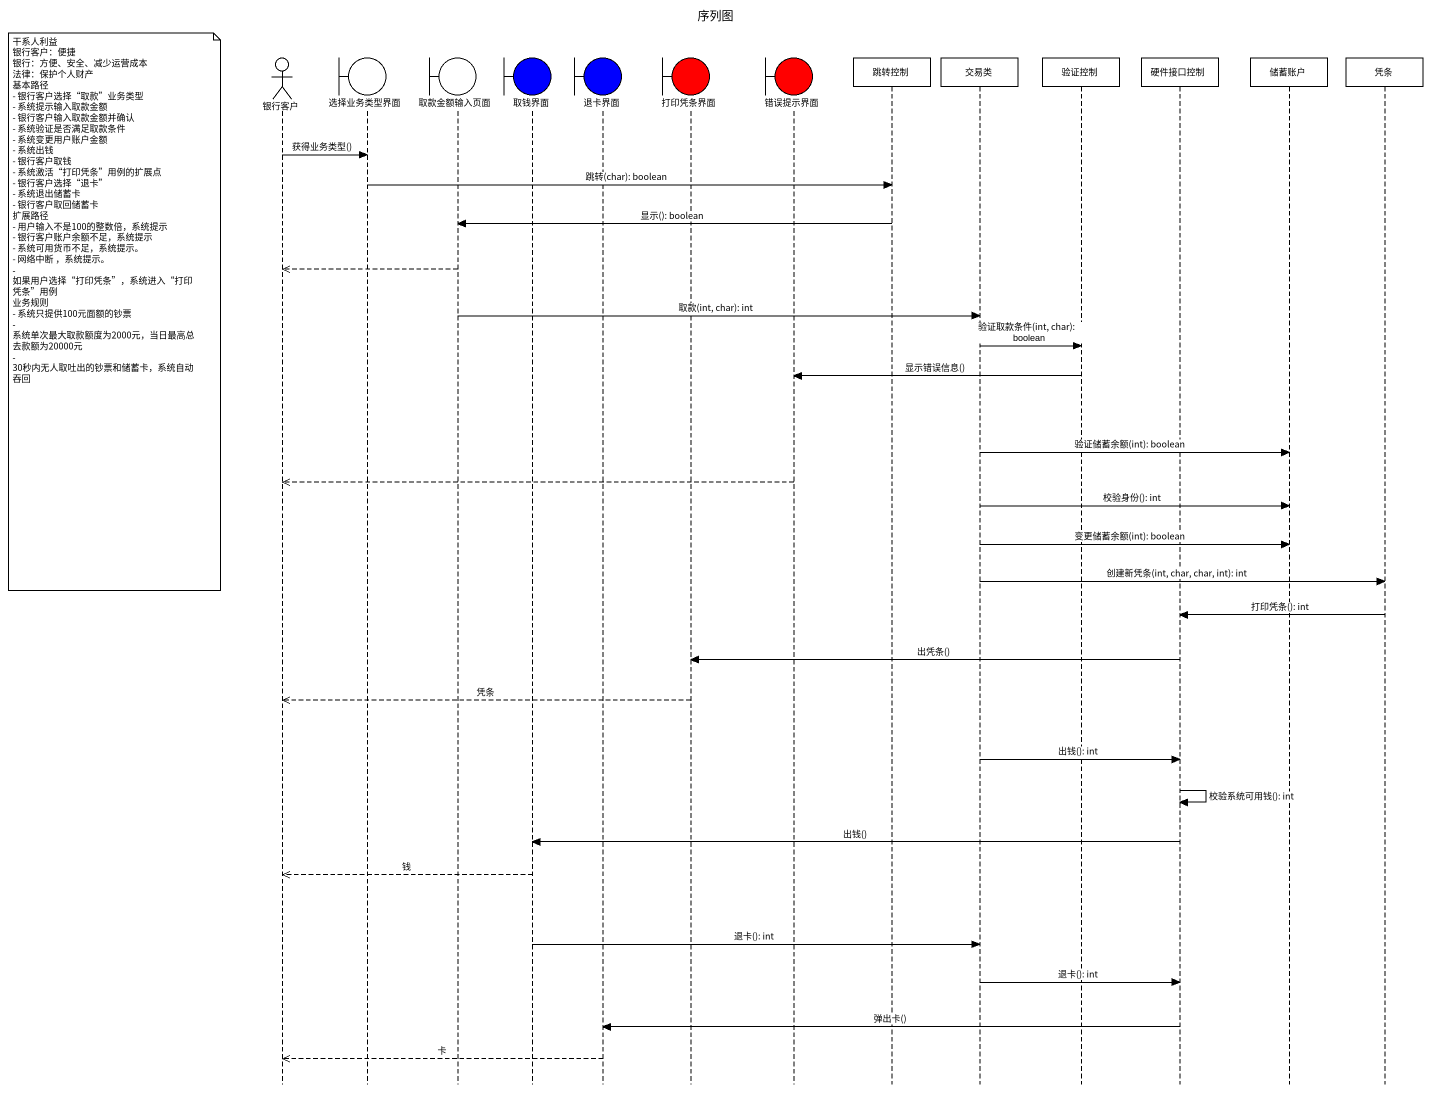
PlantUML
@startuml
title 序列图
hide footbox
actor 银行客户
boundary 选择业务类型界面
boundary 取款金额输入页面
boundary 取钱界面 #0000FF
boundary 退卡界面 #0000FF
boundary 打印凭条界面 #FF0000
boundary 错误提示界面 #FF0000
participant 跳转控制
participant 交易类
participant 验证控制
participant 硬件接口控制
participant 储蓄账户
participant 凭条

银行客户 -> 选择业务类型界面 : 获得业务类型()
选择业务类型界面 -> 跳转控制 : 跳转(char): boolean
跳转控制 -> 取款金额输入页面 : 显示(): boolean
取款金额输入页面 -->> 银行客户
note left of 银行客户
  干系人利益
  银行客户：便捷
  银行：方便、安全、减少运营成本
  法律：保护个人财产
  基本路径
  - 银行客户选择“取款”业务类型
  - 系统提示输入取款金额
  - 银行客户输入取款金额并确认
  - 系统验证是否满足取款条件
  - 系统变更用户账户金额
  - 系统出钱
  - 银行客户取钱
  - 系统激活“打印凭条”用例的扩展点
  - 银行客户选择“退卡”
  - 系统退出储蓄卡
  - 银行客户取回储蓄卡
  扩展路径
  - 用户输入不是100的整数倍，系统提示
  - 银行客户账户余额不足，系统提示
  - 系统可用货币不足，系统提示。
  - 网络中断 ，系统提示。
  - 如果用户选择“打印凭条”，系统进入“打印凭条”用例
  业务规则
  - 系统只提供100元面额的钞票
  - 系统单次最大取款额度为2000元，当日最高总去款额为20000元
  - 30秒内无人取吐出的钞票和储蓄卡，系统自动吞回
end note
取款金额输入页面 -> 交易类 : 取款(int, char): int
交易类 -> 验证控制 : 验证取款条件(int, char): boolean
验证控制 -> 错误提示界面 : 显示错误信息()
交易类 -> 储蓄账户 : 验证储蓄余额(int): boolean
错误提示界面 -->> 银行客户
交易类 -> 储蓄账户 : 校验身份(): int
交易类 -> 储蓄账户 : 变更储蓄余额(int): boolean
交易类 -> 凭条 : 创建新凭条(int, char, char, int): int
凭条 -> 硬件接口控制 : 打印凭条(): int
硬件接口控制 -> 打印凭条界面 : 出凭条()
打印凭条界面 -->> 银行客户 : 凭条
交易类 -> 硬件接口控制 : 出钱(): int
硬件接口控制 -> 硬件接口控制 : 校验系统可用钱(): int
硬件接口控制 -> 取钱界面 : 出钱()
取钱界面 -->> 银行客户 : 钱
取钱界面 -> 交易类 : 退卡(): int
交易类 -> 硬件接口控制 : 退卡(): int
硬件接口控制 -> 退卡界面 : 弹出卡()
退卡界面 -->> 银行客户 : 卡
@enduml
